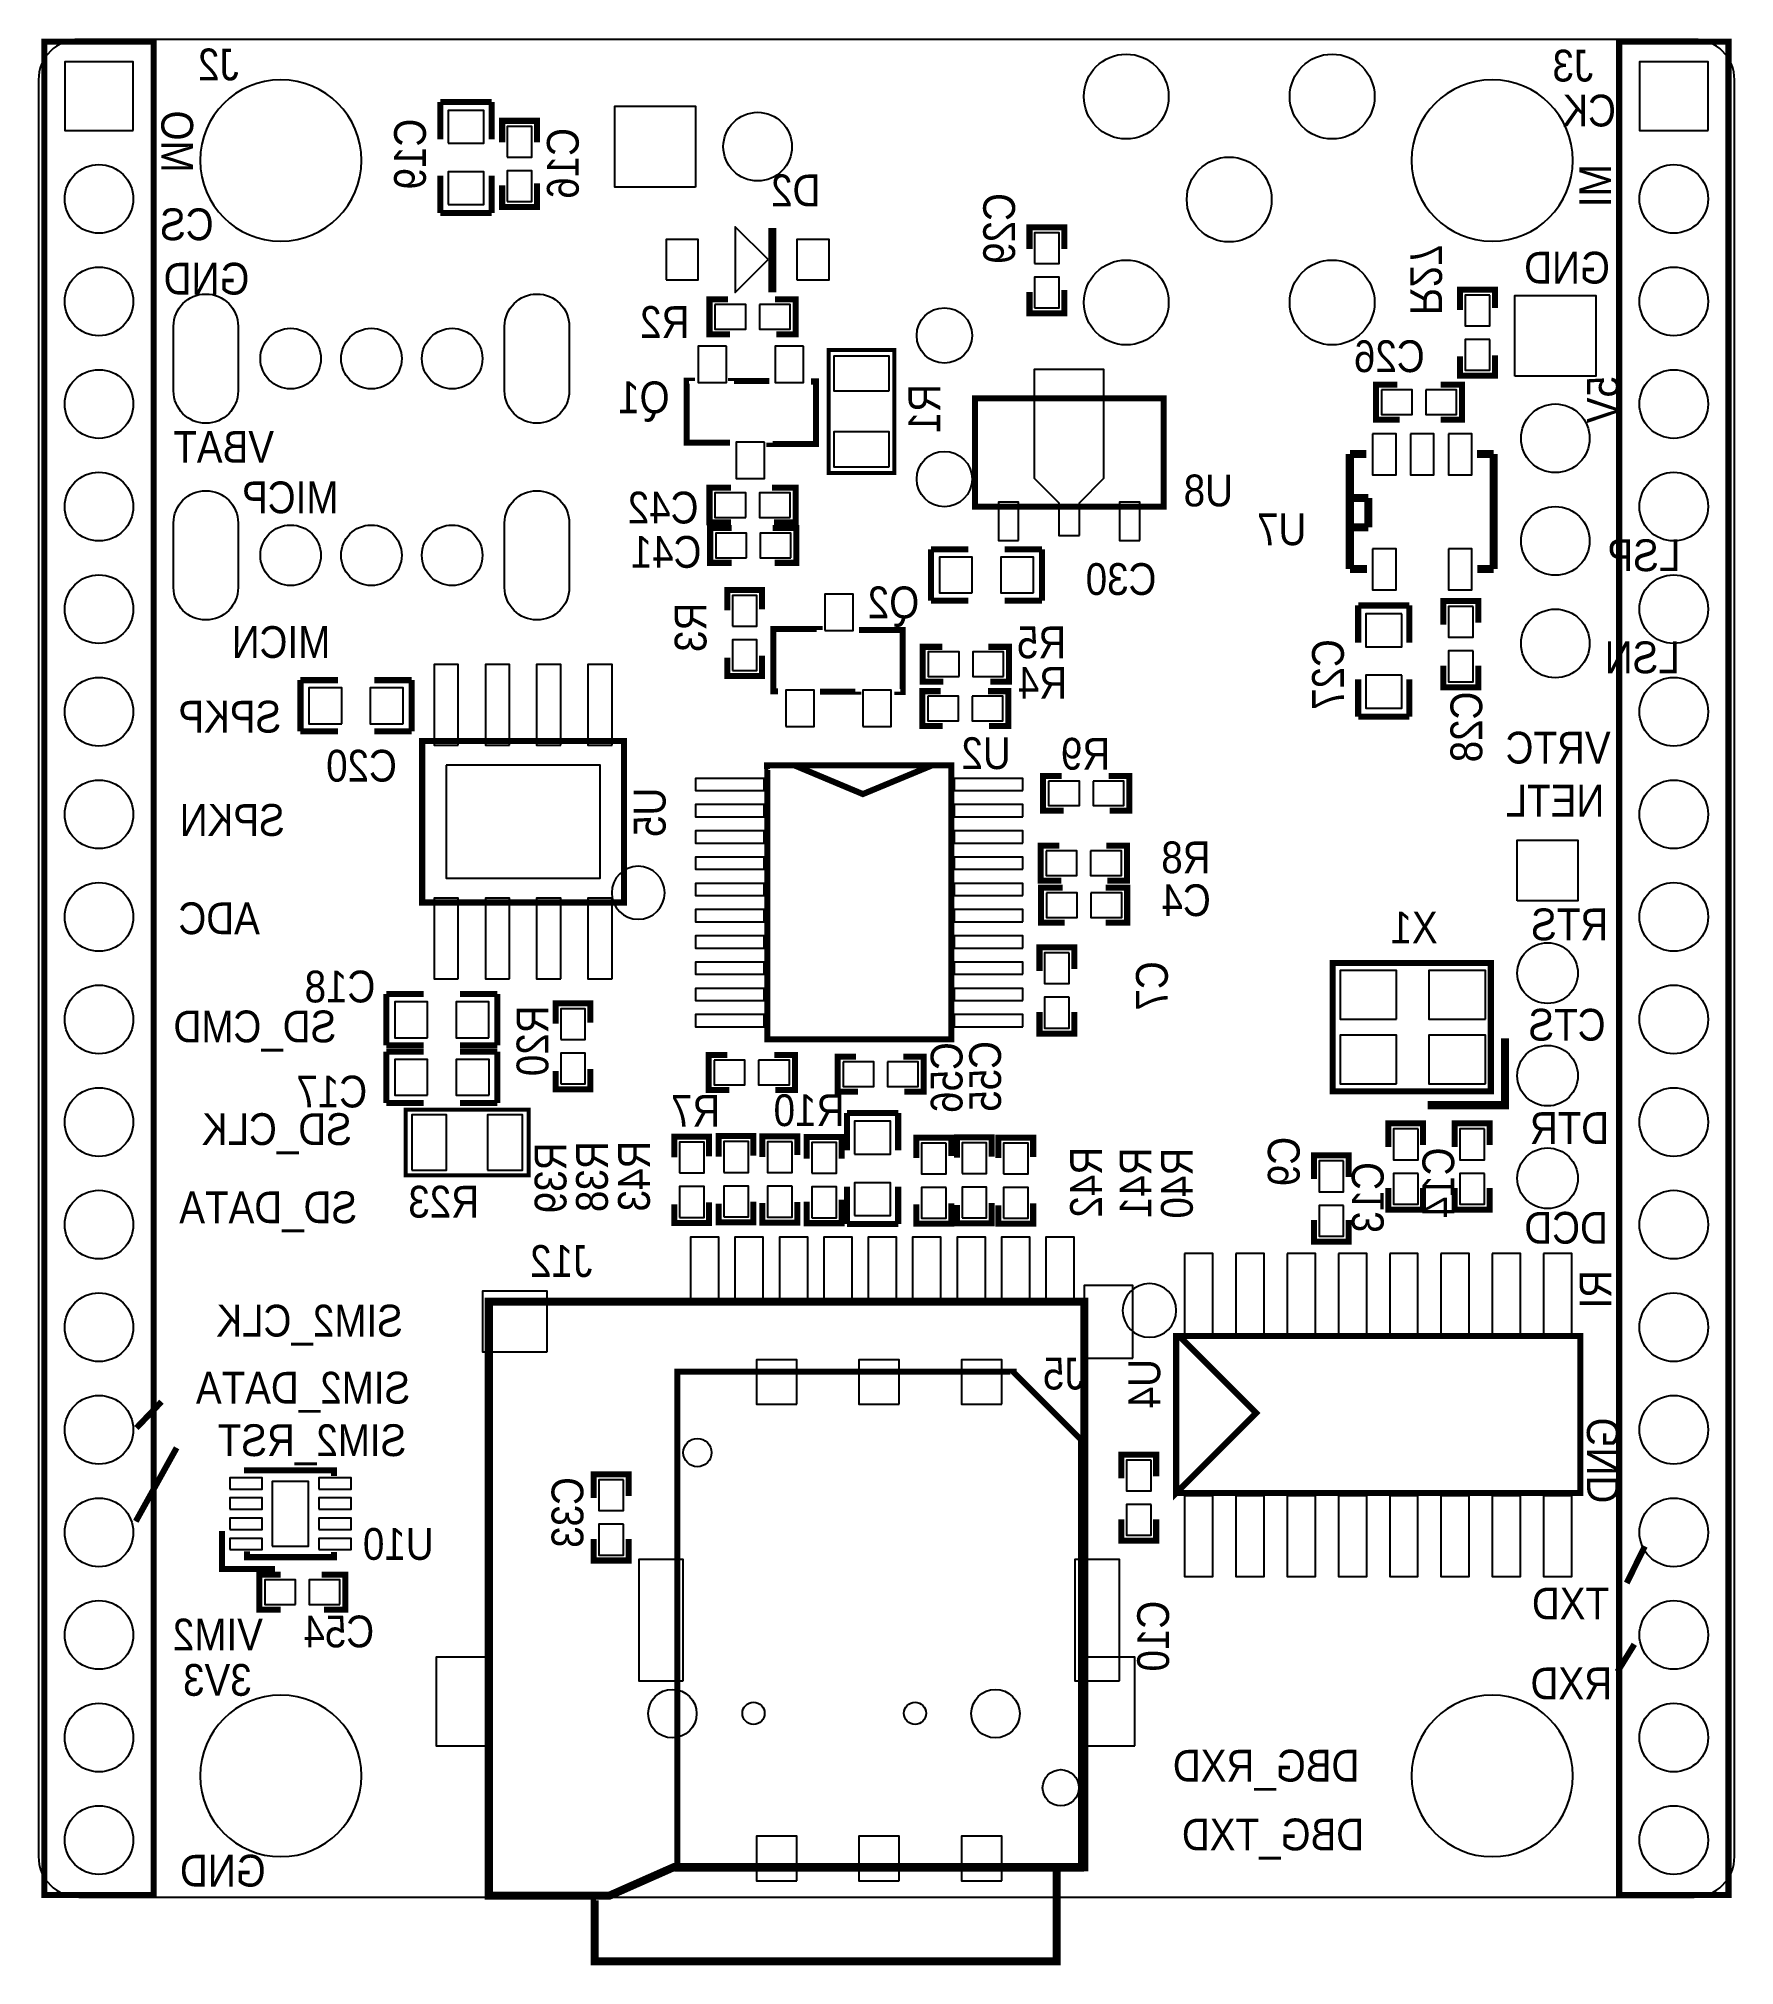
# Model space of a CAD drawing. Extents: x -21 to 21, y -24.7 to 23.
import ezdxf

# ---------------------------------------------------------------- set-up
doc = ezdxf.new("R2010")
doc.units = 0
for name, color, linetype in [('BG_OUTLINE', 254, 'CONTINUOUS'), ('BG_SILKSCREEN_BOTTOM', 1, 'CONTINUOUS'), ('PG_SILKSCREEN_BOTTOM', 1, 'CONTINUOUS'), ('PIN_BOTTOM', 2, 'CONTINUOUS'), ('RD_SILKSCREEN_BOTTOM', 1, 'CONTINUOUS')]:
    doc.layers.add(name, color=color, linetype=linetype)

msp = doc.modelspace()

# ---------------------------------------------------------------- linework, layer by layer
at = {"layer": 'BG_OUTLINE'}
for points in [[(20, 23), (-20, 23, 0.414214), (-21, 22), (-21, -22, 0.414214), (-20, -23), (20, -23, 0.414214), (21, -22), (21, 22, 0.414214), (20, 23)], [(-13, 20, 1), (-17, 20, 1), (-13, 20)], [(17, 20, 1), (13, 20, 1), (17, 20)], [(-13, -20, 1), (-17, -20, 1), (-13, -20)], [(17, -20, 1), (13, -20, 1), (17, -20)]]:
    msp.add_lwpolyline(points, format="xyb", dxfattribs=at)
at = {"layer": 'BG_SILKSCREEN_BOTTOM', "const_width": 0.15}
for points in [[(-17.9556, -10.7354), (-18.5767, -11.3854)], [(-17.58, -11.8766), (-18.5912, -13.6968)], [(18.3327, -15.2252), (18.7805, -14.3151)], [(18.5205, -16.7421), (18.1015, -17.421)]]:
    msp.add_lwpolyline(points, dxfattribs=at)
at = {"layer": 'PG_SILKSCREEN_BOTTOM'}
for points, const_width in [([(-18.1472, 22.9449), (-20.8555, 22.9449), (-20.8555, -22.9476), (-18.1472, -22.9476), (-18.1472, 22.9449)], 0.15), ([(20.8528, 22.9449), (18.1445, 22.9449), (18.1445, -22.9476), (20.8528, -22.9476), (20.8528, 22.9449)], 0.15), ([(-11.0497, 21.4487), (-11.0497, 20.5237)], 0.15), ([(-9.7797, 21.4487), (-11.0497, 21.4487)], 0.15), ([(-9.7797, 20.5237), (-9.7797, 21.4487)], 0.15), ([(-8.6539, 20.4482), (-8.6539, 20.9816), (-9.5175, 20.9816), (-9.5175, 20.4482)], 0.15), ([(-11.0497, 18.6987), (-11.0497, 19.6237)], 0.15), ([(-9.7797, 19.6237), (-9.7797, 18.6987)], 0.15), ([(-8.6539, 19.4322), (-8.6539, 18.848), (-9.5175, 18.848), (-9.5175, 19.3814)], 0.15), ([(-9.7797, 18.6987), (-11.0497, 18.6987)], 0.15), ([(-2.8305, 18.3326), (-2.8305, 16.7324)], 0.2), ([(4.4051, 17.8124), (4.4051, 18.3458), (3.5415, 18.3458), (3.5415, 17.8124)], 0.15), ([(4.4051, 16.7964), (4.4051, 16.2122), (3.5415, 16.2122), (3.5415, 16.7456)], 0.15), ([(14.2027, 16.2963), (14.2027, 16.8043), (15.0663, 16.8043), (15.0663, 16.3471)], 0.15), ([(-3.8751, 15.6952), (-4.3831, 15.6952), (-4.3831, 16.5588), (-3.9259, 16.5588)], 0.15), ([(-2.7321, 15.6952), (-2.2495, 15.6952), (-2.2495, 16.5588), (-2.7575, 16.5588)], 0.15), ([(0.1943, 12.2613), (0.1943, 15.3093), (-1.4313, 15.3093), (-1.4313, 12.2613), (0.1943, 12.2613)], 0.1), ([(14.2027, 15.1533), (14.2027, 14.6707), (15.0663, 14.6707), (15.0663, 15.1787)], 0.15), ([(-3.8739, 13.0101), (-4.9498, 13.0101), (-4.9498, 14.5452), (-4.8193, 14.5452), (-4.8193, 14.5407)], 0.15), ([(-3.8514, 14.5362), (-3.8514, 14.5407), (-2.9015, 14.5407)], 0.15), ([(-2.897, 13.0101), (-2.897, 12.9831), (-1.749, 12.9831), (-1.749, 14.5272), (-1.8661, 14.5272)], 0.15), ([(12.705, 13.5854), (12.1208, 13.5854), (12.1208, 14.449), (12.6542, 14.449)], 0.15), ([(13.721, 13.5854), (14.2544, 13.5854), (14.2544, 14.449), (13.721, 14.449)], 0.15), ([(5.4126, 14.1134), (6.8663, 14.1134), (6.8663, 11.4265), (2.1903, 11.4265), (2.1903, 14.1134), (5.4126, 14.1134)], 0.15), ([(11.4756, 12.7321), (11.4756, 9.8843)], 0.2032), ([(11.882, 12.7321), (11.4756, 12.7321)], 0.2032), ([(15.0367, 12.7321), (14.6202, 12.7321)], 0.2032), ([(15.0367, 9.8843), (15.0367, 12.7321)], 0.2032), ([(-3.8506, 11.9006), (-4.384, 11.9006), (-4.384, 11.037), (-3.8506, 11.037)], 0.15), ([(-2.8346, 11.9006), (-2.2504, 11.9006), (-2.2504, 11.037), (-2.7838, 11.037)], 0.15), ([(11.5197, 11.6443), (11.9328, 11.6443)], 0.2032), ([(11.9328, 11.6443), (11.9328, 10.9163)], 0.2032), ([(-3.833, 10.9011), (-4.3664, 10.9011), (-4.3664, 10.0375), (-3.833, 10.0375)], 0.15), ([(-2.817, 10.9011), (-2.2328, 10.9011), (-2.2328, 10.0375), (-2.7662, 10.0375)], 0.15), ([(11.9328, 10.9163), (11.4883, 10.9163)], 0.2032), ([(1.103, 10.372), (1.103, 9.102)], 0.15), ([(2.028, 10.372), (1.103, 10.372)], 0.15), ([(2.928, 10.372), (3.853, 10.372)], 0.15), ([(3.853, 10.372), (3.853, 9.102)], 0.15), ([(11.4756, 9.8843), (11.9024, 9.8843)], 0.2032), ([(14.6329, 9.8843), (15.0367, 9.8843)], 0.2032), ([(-3.0812, 8.8848), (-3.0812, 9.3674), (-3.9448, 9.3674), (-3.9448, 8.8594)], 0.15), ([(1.103, 9.102), (2.028, 9.102)], 0.15), ([(3.853, 9.102), (2.928, 9.102)], 0.15), ([(13.793, 8.5067), (13.793, 9.0909), (14.6566, 9.0909), (14.6566, 8.5575)], 0.15), ([(11.6812, 8.9816), (12.9512, 8.9816)], 0.15), ([(11.6812, 8.0566), (11.6812, 8.9816)], 0.15), ([(12.9512, 8.9816), (12.9512, 8.0566)], 0.15), ([(-1.654, 8.3748), (-1.654, 8.4018), (-2.802, 8.4018), (-2.802, 6.8577), (-2.6849, 6.8577)], 0.15), ([(-0.6771, 8.3748), (0.3988, 8.3748), (0.3988, 6.8397), (0.2683, 6.8397), (0.2683, 6.8442)], 0.15), ([(-3.0812, 7.7418), (-3.0812, 7.2338), (-3.9448, 7.2338), (-3.9448, 7.691)], 0.15), ([(1.3816, 7.9581), (0.899, 7.9581), (0.899, 7.0945), (1.407, 7.0945)], 0.15), ([(2.5246, 7.9581), (3.0326, 7.9581), (3.0326, 7.0945), (2.5754, 7.0945)], 0.15), ([(-14.5126, 7.1322), (-14.5126, 5.8622)], 0.15), ([(-13.5876, 7.1322), (-14.5126, 7.1322)], 0.15), ([(-12.6876, 7.1322), (-11.7626, 7.1322)], 0.15), ([(-11.7626, 7.1322), (-11.7626, 5.8622)], 0.15), ([(11.6812, 7.1566), (11.6812, 6.2316)], 0.15), ([(12.9512, 6.2316), (12.9512, 7.1566)], 0.15), ([(13.793, 7.4907), (13.793, 6.9573), (14.6566, 6.9573), (14.6566, 7.4907)], 0.15), ([(-0.6996, 6.8487), (-0.6996, 6.8442), (-1.6495, 6.8442)], 0.15), ([(1.3925, 5.9966), (0.8845, 5.9966), (0.8845, 6.8602), (1.3417, 6.8602)], 0.15), ([(2.5355, 5.9966), (3.0181, 5.9966), (3.0181, 6.8602), (2.5101, 6.8602)], 0.15), ([(11.6812, 6.2316), (12.9512, 6.2316)], 0.15), ([(-14.5126, 5.8622), (-13.5876, 5.8622)], 0.15), ([(-11.7626, 5.8622), (-12.6876, 5.8622)], 0.15), ([(-11.4991, 5.6266), (-6.4991, 5.6266), (-6.4991, 1.6266), (-11.4991, 1.6266), (-11.4991, 5.6266)], 0.15), ([(-2.9241, 4.9794), (-2.9541, 4.9794), (-2.9541, -1.7606), (1.6049, -1.7606), (1.6049, 5.0244), (-2.9561, 5.0244), (-2.9561, 4.9364)], 0.15), ([(1.1419, 5.0274), (-0.5851, 4.3114), (-2.2651, 5.0154)], 0.15), ([(4.3866, 3.8983), (3.8786, 3.8983), (3.8786, 4.7619), (4.3358, 4.7619)], 0.15), ([(5.5296, 3.8983), (6.0122, 3.8983), (6.0122, 4.7619), (5.5042, 4.7619)], 0.15), ([(4.3277, 2.1674), (3.8197, 2.1674), (3.8197, 3.031), (4.2769, 3.031)], 0.15), ([(5.4707, 2.1674), (5.9533, 2.1674), (5.9533, 3.031), (5.4453, 3.031)], 0.15), ([(4.4109, 1.1271), (3.8267, 1.1271), (3.8267, 1.9907), (4.3601, 1.9907)], 0.15), ([(5.4269, 1.1271), (5.9603, 1.1271), (5.9603, 1.9907), (5.4269, 1.9907)], 0.15), ([(3.7893, -0.0689), (3.7893, 0.5153), (4.6529, 0.5153), (4.6529, -0.0181)], 0.15), ([(14.9665, 0.131), (11.0515, 0.131), (11.0515, -3.047), (14.9665, -3.047), (14.9665, 0.131)], 0.15), ([(-12.3874, -0.6408), (-12.3874, -1.9108)], 0.15), ([(-11.4624, -0.6408), (-12.3874, -0.6408)], 0.15), ([(-10.5624, -0.6408), (-9.6374, -0.6408)], 0.15), ([(-9.6374, -0.6408), (-9.6374, -1.9108)], 0.15), ([(-7.3319, -1.3517), (-7.3319, -0.8691), (-8.1955, -0.8691), (-8.1955, -1.3771)], 0.15), ([(3.7893, -1.0849), (3.7893, -1.6183), (4.6529, -1.6183), (4.6529, -1.0849)], 0.15), ([(-12.3874, -1.9108), (-11.4624, -1.9108)], 0.15), ([(-9.6374, -1.9108), (-10.5624, -1.9108)], 0.15), ([(15.3201, -1.733), (15.3201, -3.3909), (13.4052, -3.3909)], 0.2), ([(-12.385, -2.0665), (-12.385, -3.3365)], 0.15), ([(-11.46, -2.0665), (-12.385, -2.0665)], 0.15), ([(-10.56, -2.0665), (-9.635, -2.0665)], 0.15), ([(-9.635, -2.0665), (-9.635, -3.3365)], 0.15), ([(-3.895, -3.0131), (-4.403, -3.0131), (-4.403, -2.1495), (-3.9458, -2.1495)], 0.15), ([(-2.752, -3.0131), (-2.2694, -3.0131), (-2.2694, -2.1495), (-2.7774, -2.1495)], 0.15), ([(-0.7043, -3.0566), (-1.2123, -3.0566), (-1.2123, -2.193), (-0.7551, -2.193)], 0.15), ([(0.4387, -3.0566), (0.9213, -3.0566), (0.9213, -2.193), (0.4133, -2.193)], 0.15), ([(-7.3319, -2.4947), (-7.3319, -3.0027), (-8.1955, -3.0027), (-8.1955, -2.5455)], 0.15), ([(-12.385, -3.3365), (-11.46, -3.3365)], 0.15), ([(-9.635, -3.3365), (-10.56, -3.3365)], 0.15), ([(-11.9098, -5.1283), (-8.8618, -5.1283), (-8.8618, -3.5027), (-11.9098, -3.5027), (-11.9098, -5.1283)], 0.1), ([(-0.9807, -3.5826), (-0.9807, -4.5076)], 0.15), ([(0.2893, -3.5826), (-0.9807, -3.5826)], 0.15), ([(0.2893, -4.5076), (0.2893, -3.5826)], 0.15), ([(12.4262, -4.4284), (12.4262, -3.8442), (13.2898, -3.8442), (13.2898, -4.3776)], 0.15), ([(14.0722, -4.4284), (14.0722, -3.8442), (14.9358, -3.8442), (14.9358, -4.3776)], 0.15), ([(-4.3924, -4.6551), (-4.3924, -4.1725), (-5.256, -4.1725), (-5.256, -4.6805)], 0.15), ([(-3.2945, -4.6407), (-3.2945, -4.1581), (-4.1581, -4.1581), (-4.1581, -4.6661)], 0.15), ([(-3.0745, -4.6733), (-3.0745, -4.1653), (-2.2109, -4.1653), (-2.2109, -4.6225)], 0.15), ([(-1.1129, -4.7132), (-1.1129, -4.1798), (-1.9765, -4.1798), (-1.9765, -4.7132)], 0.15), ([(0.7393, -4.7022), (0.7393, -4.1942), (1.6029, -4.1942), (1.6029, -4.6514)], 0.15), ([(2.6068, -4.6696), (2.6068, -4.187), (1.7432, -4.187), (1.7432, -4.695)], 0.15), ([(3.6325, -4.6768), (3.6325, -4.1942), (2.7689, -4.1942), (2.7689, -4.7022)], 0.15), ([(10.5842, -5.2204), (10.5842, -4.6362), (11.4478, -4.6362), (11.4478, -5.1696)], 0.15), ([(-4.3924, -5.7981), (-4.3924, -6.3061), (-5.256, -6.3061), (-5.256, -5.8489)], 0.15), ([(-3.2945, -5.7837), (-3.2945, -6.2917), (-4.1581, -6.2917), (-4.1581, -5.8345)], 0.15), ([(-3.0745, -5.8163), (-3.0745, -6.2989), (-2.2109, -6.2989), (-2.2109, -5.7909)], 0.15), ([(-1.1129, -5.7292), (-1.1129, -6.3134), (-1.9765, -6.3134), (-1.9765, -5.78)], 0.15), ([(-0.9807, -6.3326), (-0.9807, -5.4076)], 0.15), ([(0.2893, -5.4076), (0.2893, -6.3326)], 0.15), ([(12.4262, -5.4444), (12.4262, -5.9778), (13.2898, -5.9778), (13.2898, -5.4444)], 0.15), ([(14.0722, -5.4444), (14.0722, -5.9778), (14.9358, -5.9778), (14.9358, -5.4444)], 0.15), ([(0.7393, -5.8452), (0.7393, -6.3278), (1.6029, -6.3278), (1.6029, -5.8198)], 0.15), ([(2.6068, -5.8126), (2.6068, -6.3206), (1.7432, -6.3206), (1.7432, -5.8634)], 0.15), ([(3.6325, -5.8198), (3.6325, -6.3278), (2.7689, -6.3278), (2.7689, -5.8706)], 0.15), ([(10.5842, -6.2364), (10.5842, -6.7698), (11.4478, -6.7698), (11.4478, -6.2364)], 0.15), ([(0.2893, -6.3326), (-0.9807, -6.3326)], 0.15), ([(4.8987, -8.2582), (-9.849, -8.2582), (-9.849, -22.9635), (-6.8576, -22.9635), (-5.2685, -22.2607), (4.9009, -22.2607), (4.9009, -8.2582), (4.8987, -8.2582)], 0.2), ([(7.1732, -12.9957), (17.1808, -12.9957), (17.1808, -9.1095), (7.1732, -9.1095), (7.1732, -12.9957), (9.1544, -11.0145), (7.2494, -9.1095), (7.1732, -9.1095)], 0.15), ([(3.1452, -9.9941), (3.1452, -10.0035), (4.8163, -11.6746), (4.8163, -22.2953), (-5.1832, -22.2953), (-5.1832, -9.9941), (3.1452, -9.9941)], 0.15), ([(-13.6845, -12.5708), (-13.6845, -12.4308), (-15.8395, -12.4308), (-15.8395, -12.5108)], 0.15), ([(5.8152, -12.6294), (5.8152, -12.0452), (6.6788, -12.0452), (6.6788, -12.5786)], 0.15), ([(-7.2495, -13.117), (-7.2495, -12.5328), (-6.3859, -12.5328), (-6.3859, -13.0662)], 0.15), ([(5.8152, -13.6454), (5.8152, -14.1788), (6.6788, -14.1788), (6.6788, -13.6454)], 0.15), ([(-15.1475, -14.8738), (-16.4535, -14.8738), (-16.4535, -13.9328)], 0.15), ([(-7.2495, -14.133), (-7.2495, -14.6664), (-6.3859, -14.6664), (-6.3859, -14.133)], 0.15), ([(-13.6805, -14.4598), (-13.6805, -14.5838), (-15.8355, -14.5838), (-15.8355, -14.4368)], 0.15), ([(-15.0006, -15.0175), (-15.534, -15.0175), (-15.534, -15.8811), (-15.0006, -15.8811)], 0.15), ([(-13.9846, -15.0175), (-13.4004, -15.0175), (-13.4004, -15.8811), (-13.9338, -15.8811)], 0.15), ([(-7.198, -22.9834), (-7.2291, -22.9834), (-7.2291, -24.5941), (4.2137, -24.5941), (4.2137, -22.2931)], 0.2)]:
    msp.add_lwpolyline(points, dxfattribs=dict(at, const_width=const_width))
msp.add_lwpolyline([(-2.9321, 17.5452), (-3.7449, 18.358), (-3.7449, 16.7324)], close=True, dxfattribs=at)
for points in [[(-5.4931, 1.8666, 1), (-6.8051, 1.8666, 1)], [(7.1776, -8.4745, 1), (5.848, -8.4745, 1)]]:
    msp.add_lwpolyline(points, format="xyb", close=True, dxfattribs=at)
at = {"layer": 'PIN_BOTTOM'}
for points in [[(-18.6528, 20.74), (-18.6528, 22.44), (-20.3528, 22.44), (-20.3528, 20.74)], [(20.3472, 20.74), (20.3472, 22.44), (18.6472, 22.44), (18.6472, 20.74)], [(-10.8592, 20.4273), (-9.9702, 20.4273), (-9.9702, 21.2401), (-10.8592, 21.2401)], [(-4.731, 19.3427), (-6.731, 19.3427), (-6.731, 21.3427), (-4.731, 21.3427)], [(-9.3905, 20.0838), (-8.7809, 20.0838), (-8.7809, 20.8458), (-9.3905, 20.8458)], [(-10.8592, 18.9073), (-9.9702, 18.9073), (-9.9702, 19.7201), (-10.8592, 19.7201)], [(-9.3905, 18.9838), (-8.7809, 18.9838), (-8.7809, 19.7458), (-9.3905, 19.7458)], [(3.6685, 17.448), (4.2781, 17.448), (4.2781, 18.21), (3.6685, 18.21)], [(-5.4601, 17.0452), (-4.6601, 17.0452), (-4.6601, 18.0452), (-5.4601, 18.0452)], [(-2.2201, 17.0452), (-1.4201, 17.0452), (-1.4201, 18.0452), (-2.2201, 18.0452)], [(3.6685, 16.348), (4.2781, 16.348), (4.2781, 17.11), (3.6685, 17.11)], [(-4.2473, 16.4318), (-4.2473, 15.8222), (-3.4853, 15.8222), (-3.4853, 16.4318)], [(-3.1473, 16.4318), (-3.1473, 15.8222), (-2.3853, 15.8222), (-2.3853, 16.4318)], [(14.9393, 16.6685), (14.3297, 16.6685), (14.3297, 15.9065), (14.9393, 15.9065)], [(15.5639, 14.6609), (15.5639, 16.6609), (17.5639, 16.6609), (17.5639, 14.6609)], [(-3.9626, 15.4023), (-4.6626, 15.4023), (-4.6626, 14.5023), (-3.9626, 14.5023)], [(-2.0576, 15.4023), (-2.7576, 15.4023), (-2.7576, 14.5023), (-2.0576, 14.5023)], [(14.9393, 15.5685), (14.3297, 15.5685), (14.3297, 14.8065), (14.9393, 14.8065)], [(0.0673, 14.2933), (0.0673, 15.1569), (-1.3043, 15.1569), (-1.3043, 14.2933)], [(4.776, 10.7106), (4.776, 11.5234), (5.3856, 12.133), (5.3856, 14.8254), (3.6584, 14.8254), (3.6584, 12.133), (4.268, 11.5234), (4.268, 10.7106)], [(12.2566, 14.322), (12.2566, 13.7124), (13.0186, 13.7124), (13.0186, 14.322)], [(13.3566, 14.322), (13.3566, 13.7124), (14.1186, 13.7124), (14.1186, 14.322)], [(-3.0228, 13.0243), (-3.7228, 13.0243), (-3.7228, 12.1243), (-3.0228, 12.1243)], [(0.0673, 12.4137), (0.0673, 13.2773), (-1.3043, 13.2773), (-1.3043, 12.4137)], [(12.0344, 13.23), (12.0344, 12.214), (12.6186, 12.214), (12.6186, 13.23)], [(12.9742, 13.23), (12.9742, 12.214), (13.5584, 12.214), (13.5584, 13.23)], [(13.914, 13.23), (13.914, 12.214), (14.4982, 12.214), (14.4982, 13.23)], [(-3.4862, 11.164), (-3.4862, 11.7736), (-4.2482, 11.7736), (-4.2482, 11.164)], [(-2.3862, 11.164), (-2.3862, 11.7736), (-3.1482, 11.7736), (-3.1482, 11.164)], [(3.272, 10.593), (3.272, 11.543), (2.772, 11.543), (2.772, 10.593)], [(6.272, 10.593), (6.272, 11.543), (5.772, 11.543), (5.772, 10.593)], [(-3.4686, 10.1645), (-3.4686, 10.7741), (-4.2306, 10.7741), (-4.2306, 10.1645)], [(-2.3686, 10.1645), (-2.3686, 10.7741), (-3.1306, 10.7741), (-3.1306, 10.1645)], [(2.1244, 9.2925), (2.1244, 10.1815), (1.3116, 10.1815), (1.3116, 9.2925)], [(3.6444, 9.2925), (3.6444, 10.1815), (2.8316, 10.1815), (2.8316, 9.2925)], [(12.0344, 10.3852), (12.0344, 9.3692), (12.6186, 9.3692), (12.6186, 10.3852)], [(13.914, 10.3852), (13.914, 9.3692), (14.4982, 9.3692), (14.4982, 10.3852)], [(-3.8178, 8.4696), (-3.2082, 8.4696), (-3.2082, 9.2316), (-3.8178, 9.2316)], [(-1.5282, 8.3606), (-0.8282, 8.3606), (-0.8282, 9.2606), (-1.5282, 9.2606)], [(12.7607, 8.773), (11.8717, 8.773), (11.8717, 7.9602), (12.7607, 7.9602)], [(14.5296, 8.9551), (13.92, 8.9551), (13.92, 8.1931), (14.5296, 8.1931)], [(-3.8178, 7.3696), (-3.2082, 7.3696), (-3.2082, 8.1316), (-3.8178, 8.1316)], [(1.7968, 7.2215), (1.7968, 7.8311), (1.0348, 7.8311), (1.0348, 7.2215)], [(2.8968, 7.2215), (2.8968, 7.8311), (2.1348, 7.8311), (2.1348, 7.2215)], [(14.5296, 7.8551), (13.92, 7.8551), (13.92, 7.0931), (14.5296, 7.0931)], [(-10.6041, 5.5206), (-10.6041, 7.5206), (-11.2041, 7.5206), (-11.2041, 5.5206)], [(-9.3341, 5.5206), (-9.3341, 7.5206), (-9.9341, 7.5206), (-9.9341, 5.5206)], [(-8.0641, 5.5206), (-8.0641, 7.5206), (-8.6641, 7.5206), (-8.6641, 5.5206)], [(-6.7941, 5.5206), (-6.7941, 7.5206), (-7.3941, 7.5206), (-7.3941, 5.5206)], [(12.7607, 7.253), (11.8717, 7.253), (11.8717, 6.4402), (12.7607, 6.4402)], [(-13.4912, 6.0527), (-13.4912, 6.9417), (-14.304, 6.9417), (-14.304, 6.0527)], [(-11.9712, 6.0527), (-11.9712, 6.9417), (-12.784, 6.9417), (-12.784, 6.0527)], [(-2.4934, 5.9826), (-1.7934, 5.9826), (-1.7934, 6.8826), (-2.4934, 6.8826)], [(-0.5884, 5.9826), (0.1116, 5.9826), (0.1116, 6.8826), (-0.5884, 6.8826)], [(1.0203, 6.7332), (1.0203, 6.1236), (1.7823, 6.1236), (1.7823, 6.7332)], [(2.1203, 6.7332), (2.1203, 6.1236), (2.8823, 6.1236), (2.8823, 6.7332)], [(-10.9041, 5.0236), (-10.9041, 2.2296), (-7.0941, 2.2296), (-7.0941, 5.0236)], [(-3.0261, 4.3994), (-3.0261, 4.6994), (-4.7261, 4.6994), (-4.7261, 4.3994)], [(3.3739, 4.3994), (3.3739, 4.6994), (1.6739, 4.6994), (1.6739, 4.3994)], [(4.0144, 4.6349), (4.0144, 4.0253), (4.7764, 4.0253), (4.7764, 4.6349)], [(5.1144, 4.6349), (5.1144, 4.0253), (5.8764, 4.0253), (5.8764, 4.6349)], [(-3.0261, 3.7494), (-3.0261, 4.0494), (-4.7261, 4.0494), (-4.7261, 3.7494)], [(3.3739, 3.7494), (3.3739, 4.0494), (1.6739, 4.0494), (1.6739, 3.7494)], [(-3.0261, 3.0994), (-3.0261, 3.3994), (-4.7261, 3.3994), (-4.7261, 3.0994)], [(3.3739, 3.0994), (3.3739, 3.3994), (1.6739, 3.3994), (1.6739, 3.0994)], [(3.9555, 2.904), (3.9555, 2.2944), (4.7175, 2.2944), (4.7175, 2.904)], [(5.0555, 2.904), (5.0555, 2.2944), (5.8175, 2.2944), (5.8175, 2.904)], [(15.6222, 1.6681), (15.6222, 3.1681), (17.1222, 3.1681), (17.1222, 1.6681)], [(-3.0261, 2.4494), (-3.0261, 2.7494), (-4.7261, 2.7494), (-4.7261, 2.4494)], [(3.3739, 2.4494), (3.3739, 2.7494), (1.6739, 2.7494), (1.6739, 2.4494)], [(-3.0261, 1.7994), (-3.0261, 2.0994), (-4.7261, 2.0994), (-4.7261, 1.7994)], [(3.3739, 1.7994), (3.3739, 2.0994), (1.6739, 2.0994), (1.6739, 1.7994)], [(-10.6041, -0.2674), (-10.6041, 1.7326), (-11.2041, 1.7326), (-11.2041, -0.2674)], [(-9.3341, -0.2674), (-9.3341, 1.7326), (-9.9341, 1.7326), (-9.9341, -0.2674)], [(-8.0641, -0.2674), (-8.0641, 1.7326), (-8.6641, 1.7326), (-8.6641, -0.2674)], [(-6.7941, -0.2674), (-6.7941, 1.7326), (-7.3941, 1.7326), (-7.3941, -0.2674)], [(-3.0261, 1.1494), (-3.0261, 1.4494), (-4.7261, 1.4494), (-4.7261, 1.1494)], [(3.3739, 1.1494), (3.3739, 1.4494), (1.6739, 1.4494), (1.6739, 1.1494)], [(3.9625, 1.8637), (3.9625, 1.2541), (4.7245, 1.2541), (4.7245, 1.8637)], [(5.0625, 1.8637), (5.0625, 1.2541), (5.8245, 1.2541), (5.8245, 1.8637)], [(-3.0261, 0.4994), (-3.0261, 0.7994), (-4.7261, 0.7994), (-4.7261, 0.4994)], [(3.3739, 0.4994), (3.3739, 0.7994), (1.6739, 0.7994), (1.6739, 0.4994)], [(-3.0261, -0.1506), (-3.0261, 0.1494), (-4.7261, 0.1494), (-4.7261, -0.1506)], [(3.3739, -0.1506), (3.3739, 0.1494), (1.6739, 0.1494), (1.6739, -0.1506)], [(4.5259, 0.3795), (3.9163, 0.3795), (3.9163, -0.3825), (4.5259, -0.3825)], [(12.6315, -1.26), (12.6315, -0.06), (11.2315, -0.06), (11.2315, -1.26)], [(14.8315, -1.26), (14.8315, -0.06), (13.4315, -0.06), (13.4315, -1.26)], [(-11.366, -1.7203), (-11.366, -0.8313), (-12.1788, -0.8313), (-12.1788, -1.7203)], [(-9.846, -1.7203), (-9.846, -0.8313), (-10.6588, -0.8313), (-10.6588, -1.7203)], [(-3.0261, -0.8006), (-3.0261, -0.5006), (-4.7261, -0.5006), (-4.7261, -0.8006)], [(3.3739, -0.8006), (3.3739, -0.5006), (1.6739, -0.5006), (1.6739, -0.8006)], [(4.5259, -0.7205), (3.9163, -0.7205), (3.9163, -1.4825), (4.5259, -1.4825)], [(-8.0685, -1.7669), (-7.4589, -1.7669), (-7.4589, -1.0049), (-8.0685, -1.0049)], [(-3.0261, -1.4506), (-3.0261, -1.1506), (-4.7261, -1.1506), (-4.7261, -1.4506)], [(3.3739, -1.4506), (3.3739, -1.1506), (1.6739, -1.1506), (1.6739, -1.4506)], [(12.6315, -2.86), (12.6315, -1.66), (11.2315, -1.66), (11.2315, -2.86)], [(14.8315, -2.86), (14.8315, -1.66), (13.4315, -1.66), (13.4315, -2.86)], [(-11.3636, -3.146), (-11.3636, -2.257), (-12.1764, -2.257), (-12.1764, -3.146)], [(-9.8436, -3.146), (-9.8436, -2.257), (-10.6564, -2.257), (-10.6564, -3.146)], [(-8.0685, -2.8669), (-7.4589, -2.8669), (-7.4589, -2.1049), (-8.0685, -2.1049)], [(-4.2672, -2.2765), (-4.2672, -2.8861), (-3.5052, -2.8861), (-3.5052, -2.2765)], [(-3.1672, -2.2765), (-3.1672, -2.8861), (-2.4052, -2.8861), (-2.4052, -2.2765)], [(-1.0765, -2.32), (-1.0765, -2.9296), (-0.3145, -2.9296), (-0.3145, -2.32)], [(0.0235, -2.32), (0.0235, -2.9296), (0.7855, -2.9296), (0.7855, -2.32)], [(-11.7574, -5.0013), (-10.8938, -5.0013), (-10.8938, -3.6297), (-11.7574, -3.6297)], [(-9.8778, -5.0013), (-9.0142, -5.0013), (-9.0142, -3.6297), (-9.8778, -3.6297)], [(-0.7902, -4.604), (0.0988, -4.604), (0.0988, -3.7912), (-0.7902, -3.7912)], [(-4.0311, -5.0559), (-3.4215, -5.0559), (-3.4215, -4.2939), (-4.0311, -4.2939)], [(13.1628, -3.98), (12.5532, -3.98), (12.5532, -4.742), (13.1628, -4.742)], [(14.8088, -3.98), (14.1992, -3.98), (14.1992, -4.742), (14.8088, -4.742)], [(-5.129, -5.0703), (-4.5194, -5.0703), (-4.5194, -4.3083), (-5.129, -4.3083)], [(-2.3379, -4.3011), (-2.9475, -4.3011), (-2.9475, -5.0631), (-2.3379, -5.0631)], [(-1.8495, -5.0776), (-1.2399, -5.0776), (-1.2399, -4.3156), (-1.8495, -4.3156)], [(1.4759, -4.33), (0.8663, -4.33), (0.8663, -5.092), (1.4759, -5.092)], [(1.8702, -5.0848), (2.4798, -5.0848), (2.4798, -4.3228), (1.8702, -4.3228)], [(2.8959, -5.092), (3.5055, -5.092), (3.5055, -4.33), (2.8959, -4.33)], [(11.3208, -4.772), (10.7112, -4.772), (10.7112, -5.534), (11.3208, -5.534)], [(13.1628, -5.08), (12.5532, -5.08), (12.5532, -5.842), (13.1628, -5.842)], [(14.8088, -5.08), (14.1992, -5.08), (14.1992, -5.842), (14.8088, -5.842)], [(-5.129, -6.1703), (-4.5194, -6.1703), (-4.5194, -5.4083), (-5.129, -5.4083)], [(-4.0311, -6.1559), (-3.4215, -6.1559), (-3.4215, -5.3939), (-4.0311, -5.3939)], [(-2.3379, -5.4011), (-2.9475, -5.4011), (-2.9475, -6.1631), (-2.3379, -6.1631)], [(-1.8495, -6.1776), (-1.2399, -6.1776), (-1.2399, -5.4156), (-1.8495, -5.4156)], [(-0.7902, -6.124), (0.0988, -6.124), (0.0988, -5.3112), (-0.7902, -5.3112)], [(1.4759, -5.43), (0.8663, -5.43), (0.8663, -6.192), (1.4759, -6.192)], [(1.8702, -6.1848), (2.4798, -6.1848), (2.4798, -5.4228), (1.8702, -5.4228)], [(2.8959, -6.192), (3.5055, -6.192), (3.5055, -5.43), (2.8959, -5.43)], [(11.3208, -5.872), (10.7112, -5.872), (10.7112, -6.634), (11.3208, -6.634)], [(-4.1521, -8.2588), (-4.1521, -6.6588), (-4.8521, -6.6588), (-4.8521, -8.2588)], [(-3.0521, -8.2588), (-3.0521, -6.6588), (-3.7521, -6.6588), (-3.7521, -8.2588)], [(-1.9521, -8.2588), (-1.9521, -6.6588), (-2.6521, -6.6588), (-2.6521, -8.2588)], [(-0.8521, -8.2588), (-0.8521, -6.6588), (-1.5521, -6.6588), (-1.5521, -8.2588)], [(0.2479, -8.2588), (0.2479, -6.6588), (-0.4521, -6.6588), (-0.4521, -8.2588)], [(1.3479, -8.2588), (1.3479, -6.6588), (0.6479, -6.6588), (0.6479, -8.2588)], [(2.4479, -8.2588), (2.4479, -6.6588), (1.7479, -6.6588), (1.7479, -8.2588)], [(3.5479, -8.2588), (3.5479, -6.6588), (2.8479, -6.6588), (2.8479, -8.2588)], [(4.6479, -8.2588), (4.6479, -6.6588), (3.9479, -6.6588), (3.9479, -8.2588)], [(7.382, -7.0653), (7.382, -9.0653), (8.082, -9.0653), (8.082, -7.0653)], [(8.652, -7.0653), (8.652, -9.0653), (9.352, -9.0653), (9.352, -7.0653)], [(9.922, -7.0653), (9.922, -9.0653), (10.622, -9.0653), (10.622, -7.0653)], [(11.192, -7.0653), (11.192, -9.0653), (11.892, -9.0653), (11.892, -7.0653)], [(12.462, -7.0653), (12.462, -9.0653), (13.162, -9.0653), (13.162, -7.0653)], [(13.732, -7.0653), (13.732, -9.0653), (14.432, -9.0653), (14.432, -7.0653)], [(15.002, -7.0653), (15.002, -9.0653), (15.702, -9.0653), (15.702, -7.0653)], [(16.272, -7.0653), (16.272, -9.0653), (16.972, -9.0653), (16.972, -7.0653)], [(-8.4067, -9.4984), (-8.4067, -7.9984), (-10.0067, -7.9984), (-10.0067, -9.4984)], [(6.0979, -9.6588), (6.0979, -7.8588), (4.8979, -7.8588), (4.8979, -9.6588)], [(-2.2234, -10.7952), (-2.2234, -9.6952), (-3.2234, -9.6952), (-3.2234, -10.7952)], [(0.3166, -10.7952), (0.3166, -9.6952), (-0.6834, -9.6952), (-0.6834, -10.7952)], [(2.8566, -10.7952), (2.8566, -9.6952), (1.8566, -9.6952), (1.8566, -10.7952)], [(6.5518, -12.181), (5.9422, -12.181), (5.9422, -12.943), (6.5518, -12.943)], [(-16.2615, -12.8978), (-15.4615, -12.8978), (-15.4615, -12.6178), (-16.2615, -12.6178)], [(-15.2115, -14.3078), (-14.3115, -14.3078), (-14.3115, -12.7078), (-15.2115, -12.7078)], [(-14.0615, -12.8978), (-13.2615, -12.8978), (-13.2615, -12.6178), (-14.0615, -12.6178)], [(-6.5129, -12.6686), (-7.1225, -12.6686), (-7.1225, -13.4306), (-6.5129, -13.4306)], [(-16.2615, -13.3978), (-15.4615, -13.3978), (-15.4615, -13.1178), (-16.2615, -13.1178)], [(-14.0615, -13.3978), (-13.2615, -13.3978), (-13.2615, -13.1178), (-14.0615, -13.1178)], [(6.5518, -13.281), (5.9422, -13.281), (5.9422, -14.043), (6.5518, -14.043)], [(7.382, -13.0653), (7.382, -15.0653), (8.082, -15.0653), (8.082, -13.0653)], [(8.652, -13.0653), (8.652, -15.0653), (9.352, -15.0653), (9.352, -13.0653)], [(9.922, -13.0653), (9.922, -15.0653), (10.622, -15.0653), (10.622, -13.0653)], [(11.192, -13.0653), (11.192, -15.0653), (11.892, -15.0653), (11.892, -13.0653)], [(12.462, -13.0653), (12.462, -15.0653), (13.162, -15.0653), (13.162, -13.0653)], [(13.732, -13.0653), (13.732, -15.0653), (14.432, -15.0653), (14.432, -13.0653)], [(15.002, -13.0653), (15.002, -15.0653), (15.702, -15.0653), (15.702, -13.0653)], [(16.272, -13.0653), (16.272, -15.0653), (16.972, -15.0653), (16.972, -13.0653)], [(-16.2615, -13.8978), (-15.4615, -13.8978), (-15.4615, -13.6178), (-16.2615, -13.6178)], [(-14.0615, -13.8978), (-13.2615, -13.8978), (-13.2615, -13.6178), (-14.0615, -13.6178)], [(-6.5129, -13.7686), (-7.1225, -13.7686), (-7.1225, -14.5306), (-6.5129, -14.5306)], [(-16.2615, -14.3978), (-15.4615, -14.3978), (-15.4615, -14.1178), (-16.2615, -14.1178)], [(-14.0615, -14.3978), (-13.2615, -14.3978), (-13.2615, -14.1178), (-14.0615, -14.1178)], [(-5.0334, -17.6452), (-5.0334, -14.6452), (-6.1334, -14.6452), (-6.1334, -17.6452)], [(5.7666, -17.6452), (5.7666, -14.6452), (4.6666, -14.6452), (4.6666, -17.6452)], [(-14.6362, -15.7541), (-14.6362, -15.1445), (-15.3982, -15.1445), (-15.3982, -15.7541)], [(-13.5362, -15.7541), (-13.5362, -15.1445), (-14.2982, -15.1445), (-14.2982, -15.7541)], [(-9.8521, -19.2588), (-9.8521, -17.0588), (-11.1521, -17.0588), (-11.1521, -19.2588)], [(6.1479, -19.2588), (6.1479, -17.0588), (4.8479, -17.0588), (4.8479, -19.2588)], [(-2.2234, -22.5952), (-2.2234, -21.4952), (-3.2234, -21.4952), (-3.2234, -22.5952)], [(0.3166, -22.5952), (0.3166, -21.4952), (-0.6834, -21.4952), (-0.6834, -22.5952)], [(2.8566, -22.5952), (2.8566, -21.4952), (1.8566, -21.4952), (1.8566, -22.5952)]]:
    msp.add_lwpolyline(points, close=True, dxfattribs=at)
for points in [[(-16.0567, 15.8942), (-16.0567, 14.2942, -1), (-17.6567, 14.2942), (-17.6567, 15.8942, -1)], [(-7.8567, 15.8942), (-7.8567, 14.2942, -1), (-9.4567, 14.2942), (-9.4567, 15.8942, -1)], [(-16.0567, 11.0241), (-16.0567, 9.4241, -1), (-17.6567, 9.4241), (-17.6567, 11.0241, -1)], [(-7.8567, 11.0241), (-7.8567, 9.4241, -1), (-9.4567, 9.4241), (-9.4567, 11.0241, -1)]]:
    msp.add_lwpolyline(points, format="xyb", close=True, dxfattribs=at)
for centre, radius in [((5.937, 21.584), 1.05), ((11.037, 21.584), 1.05), ((-3.191, 20.3427), 0.85), ((8.487, 19.034), 1.05), ((-19.5028, 19.05), 0.85), ((19.4972, 19.05), 0.85), ((-19.5028, 16.51), 0.85), ((5.937, 16.484), 1.05), ((11.037, 16.484), 1.05), ((19.4972, 16.51), 0.85), ((1.4338, 15.6674), 0.6858), ((-14.7567, 15.0942), 0.75), ((-12.7567, 15.0942), 0.75), ((-10.7567, 15.0942), 0.75), ((-19.5028, 13.97), 0.85), ((19.4972, 13.97), 0.85), ((16.5639, 13.1209), 0.85), ((1.4338, 12.1114), 0.6858), ((-19.5028, 11.43), 0.85), ((19.4972, 11.43), 0.85), ((16.5639, 10.5809), 0.85), ((-14.7567, 10.2241), 0.75), ((-12.7567, 10.2241), 0.75), ((-10.7567, 10.2241), 0.75), ((-19.5028, 8.89), 0.85), ((19.4972, 8.89), 0.85), ((16.5639, 8.0409), 0.85), ((-19.5028, 6.35), 0.85), ((19.4972, 6.35), 0.85), ((-19.5028, 3.81), 0.85), ((19.4972, 3.81), 0.85), ((-19.5028, 1.27), 0.85), ((19.4972, 1.27), 0.85), ((16.3722, -0.1219), 0.75), ((-19.5028, -1.27), 0.85), ((19.4972, -1.27), 0.85), ((16.3722, -2.6619), 0.75), ((-19.5028, -3.81), 0.85), ((19.4972, -3.81), 0.85), ((16.3722, -5.2019), 0.75), ((-19.5028, -6.35), 0.85), ((19.4972, -6.35), 0.85), ((-19.5028, -8.89), 0.85), ((19.4972, -8.89), 0.85), ((-19.5028, -11.43), 0.85), ((19.4972, -11.43), 0.85), ((-4.6834, -11.9952), 0.35), ((-19.5028, -13.97), 0.85), ((19.4972, -13.97), 0.85), ((-19.5028, -16.51), 0.85), ((19.4972, -16.51), 0.85), ((-5.3021, -18.4588), 0.6), ((2.6979, -18.4588), 0.6), ((-19.5028, -19.05), 0.85), ((-3.2929, -18.4506), 0.275), ((0.7071, -18.4506), 0.275), ((19.4972, -19.05), 0.85), ((4.3166, -20.2952), 0.45), ((-19.5028, -21.59), 0.85), ((19.4972, -21.59), 0.85)]:
    msp.add_circle(centre, radius, dxfattribs=at)

# ---------------------------------------------------------------- texts
at = {"layer": 'BG_SILKSCREEN_BOTTOM', "text_generation_flag": 2, "width": 0.907036}
for s, p in [('CK', (18.065, 20.8426)), ('CS', (-16.663, 18.0261)), ('GND', (17.9162, 16.9531)), ('GND', (-15.7784, 16.6798)), ('VBAT', (-15.1679, 12.5146)), ('MICP', (-13.5716, 11.265)), ('LSP', (19.6602, 9.8314)), ('MICN', (-13.7738, 7.6825)), ('LSN', (19.6458, 7.3033)), ('SPKP', (-14.9889, 5.8335)), ('VRTC', (17.9334, 5.0676)), ('NETL', (17.7745, 3.7531)), ('SPKN', (-14.9022, 3.2766)), ('ADC', (-15.5182, 0.8424)), ('RTS', (17.8739, 0.6908)), ('SD_CMD', (-13.6246, -1.836)), ('CTS', (17.8088, -1.794)), ('SD_CLK', (-13.2392, -4.3785)), ('DTR', (17.8955, -4.3509)), ('SD_DATA', (-13.1085, -6.3142)), ('DCD', (17.8665, -6.8213)), ('SIM2_CLK', (-11.9763, -9.1212)), ('SIM2_DATA', (-11.7942, -10.7813)), ('SIM2_RST', (-11.8912, -12.0814)), ('TXD', (17.8956, -16.1242)), ('VIM2', (-15.4435, -16.8931)), ('3V3', (-15.72, -18.0167)), ('RXD', (17.9678, -18.1033)), ('DBG_RXD', (11.7101, -20.141)), ('DBG_TXD', (11.8282, -21.8439)), ('GND', (-15.3746, -22.7401))]:
    msp.add_text(s, height=0.7874, dxfattribs=at).set_placement(p)
for s, rotation, p in [('MO', 270, (-17.959, 19.699)), ('MI', 90, (17.9462, 19.907)), ('5V', 90, (18.1343, 14.662)), ('RI', 90, (17.9534, -7.4753)), ('GND', 90, (18.1342, -11.1276))]:
    msp.add_text(s, height=0.7874, rotation=rotation, dxfattribs=at).set_placement(p)
at = {"layer": 'RD_SILKSCREEN_BOTTOM', "text_generation_flag": 2, "width": 0.907036}
for s, p in [('J2', (-16.0416, 21.9847)), ('J3', (17.5017, 21.9557)), ('D2', (-1.6367, 18.866)), ('R2', (-4.8819, 15.6059)), ('C26', (13.3292, 14.76)), ('Q1', (-5.373, 13.7424)), ('U8', (8.5812, 11.4358)), ('C42', (-4.6548, 11.0121)), ('U7', (10.3974, 10.4743)), ('C41', (-4.5826, 9.9142)), ('C30', (6.6849, 9.2422)), ('Q2', (0.8096, 8.6644)), ('R5', (4.4499, 7.6749)), ('R4', (4.4716, 6.671)), ('U2', (3.0767, 4.9305)), ('C20', (-12.1245, 4.62)), ('R9', (5.5407, 4.9158)), ('R8', (8.0254, 2.3517)), ('C4', (8.0326, 1.2899)), ('X1', (13.6513, 0.6155)), ('C18', (-12.6584, -0.8479)), ('C17', (-12.8607, -3.4481)), ('R7', (-4.1171, -3.9247)), ('R10', (-1.0442, -3.9102)), ('R23', (-10.0902, -6.1757)), ('J12', (-7.2852, -7.645)), ('J5', (4.8822, -10.4324)), ('U10', (-11.2143, -14.6505)), ('C54', (-12.6878, -16.8174))]:
    msp.add_text(s, height=0.7874, dxfattribs=at).set_placement(p)
for s, rotation, p in [('C19', 90, (-11.4068, 21.0363)), ('C16', 90, (-7.6221, 20.8052)), ('C29', 90, (3.1831, 19.1939)), ('R27', 270, (12.9693, 16.1699)), ('R1', 90, (1.3305, 14.4639)), ('R3', 90, (-4.4584, 9.0502)), ('C27', 90, (11.3265, 8.1473)), ('C28', 90, (14.7536, 6.85)), ('U5', 90, (-5.4704, 4.4709)), ('C7', 90, (6.9669, 0.1733)), ('R20', 90, (-8.3735, -0.9216)), ('C56', 90, (1.8823, -1.8312)), ('C55', 90, (2.8357, -1.8024)), ('C9', 90, (10.2317, -4.1749)), ('R39', 90, (-7.9263, -4.316)), ('R38', 90, (-6.9007, -4.2871)), ('R43', 90, (-5.8606, -4.2726)), ('R42', 90, (5.3347, -4.4246)), ('R41', 90, (6.5595, -4.4402)), ('R40', 90, (7.5852, -4.4474)), ('C14', 90, (14.0598, -4.439)), ('C13', 90, (12.3119, -4.8001)), ('U4', 90, (6.7791, -9.6784)), ('C33', 90, (-7.5078, -12.6011)), ('C10', 90, (6.9967, -15.6623))]:
    msp.add_text(s, height=0.7874, rotation=rotation, dxfattribs=at).set_placement(p)

doc.saveas('drawing.dxf')
